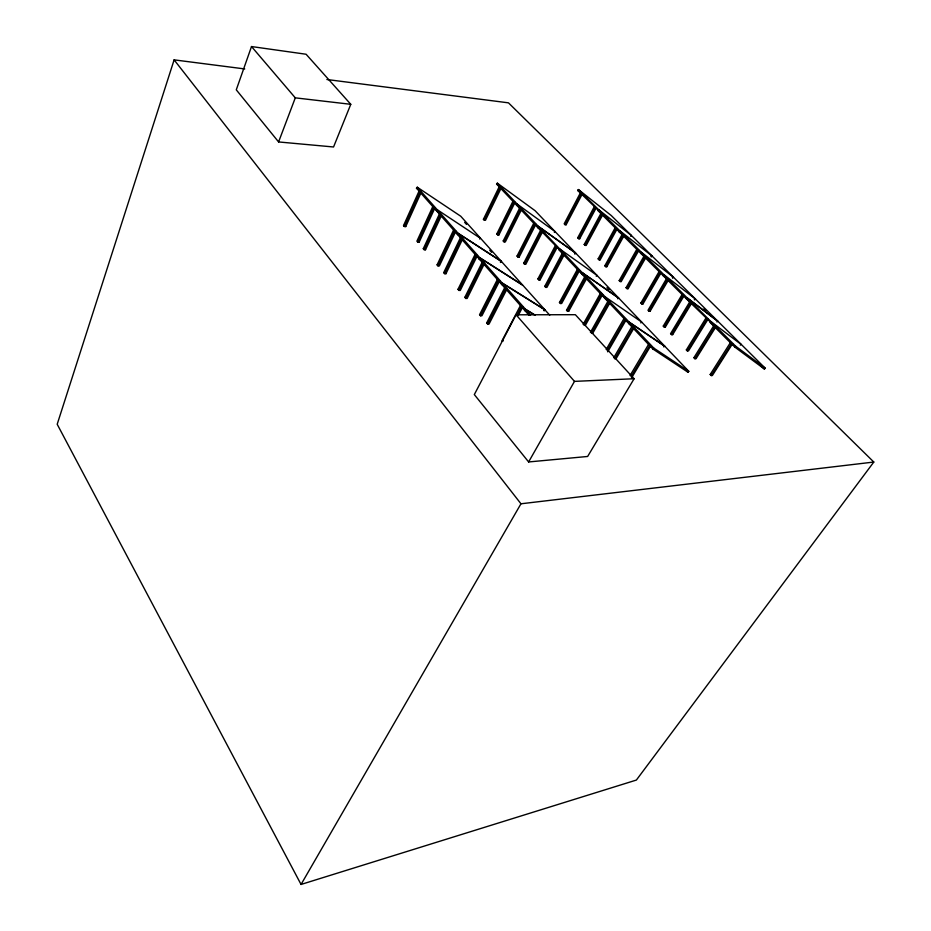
<?xml version="1.0" encoding="UTF-8"?>
<svg xmlns="http://www.w3.org/2000/svg" width="931" height="931" viewBox="0 0 931 931"><rect width="100%" height="100%" fill="white"/><g stroke="black" fill="none" stroke-linecap="round" stroke-linejoin="round"><path stroke-width="1.4" d="M244.737 68.941L174.12 59.863L57.198 424.257L301.05 884.45L636.373 780.062L873.802 462.044L508.466 102.841L326.886 79.507M251.51 46.55L236.276 89.83L278.59 141.943L333.554 146.982L350.778 104.307L306.09 54.242L251.51 46.55L295.29 97.848L350.778 104.307M278.59 141.943L295.29 97.848M421.289 192.147L405.753 226.57L404.391 226.512L403.554 225.523L419.066 191.076M404.391 226.512L419.928 192.054M432.799 206.577L416.902 241.164L417.763 242.176L419.125 242.235L435.056 207.671M417.763 242.176L433.683 207.578M441.655 215.119L425.537 249.741L424.175 249.694L423.302 248.67L439.385 214.025M424.175 249.694L440.282 215.038M455.887 231.156L439.351 265.929L437.989 265.894L437.093 264.846L453.595 230.062M437.989 265.894L454.514 231.097M462.09 240.151L445.984 273.691L444.611 273.667L443.715 272.608L460.414 237.754M444.611 273.667L461.334 238.802L462.707 238.86M484.271 220.181L500.052 187.701L501.285 187.794L485.482 220.251L484.271 220.181L483.422 219.262L499.191 186.782M477.428 255.466L460.275 290.437L458.902 290.414L457.982 289.332L475.101 254.349M458.902 290.414L476.055 255.42M484.504 263.438L467.129 298.467L465.756 298.455L464.825 297.361L482.165 262.309M515.064 202.33L498.9 234.915L497.678 234.856L496.817 233.902L512.946 201.305M465.756 298.455L483.119 263.392M497.678 234.856L513.831 202.236M504.102 241.885L520.441 209.219L521.663 209.289L505.324 241.932L504.102 241.885L503.229 240.931L519.545 208.265M499.749 280.627L481.909 315.784L480.536 315.784L479.581 314.666L497.375 279.486M480.536 315.784L498.364 280.603M517.939 257.014L534.662 224.22L535.884 224.29L519.161 257.061L517.939 257.014L517.042 256.037L533.742 223.254M507.069 288.889L489.019 324.104L487.635 324.104L486.669 322.976L504.683 287.737M487.635 324.104L505.673 288.866M542.063 232.738L525.794 264.311L524.56 264.264L523.664 263.287L540.55 230.446L541.784 230.504M524.56 264.264L541.481 231.423L542.703 231.482M520.441 305.543L501.949 340.897L503.334 340.874M516.077 314.794L474.321 394.581L528.622 461.951L587.636 456.469L634.104 378.742L575.358 314.701L516.077 314.794L574.485 381.373L634.104 378.742M580.316 192.996L564.186 223.801L565.047 224.685L566.141 224.743L582.294 193.962L581.188 193.869L565.047 224.685M516.833 315.528L521.465 306.683M518.218 315.528L522.85 306.695M538.84 279.882L556.156 246.913L557.39 246.971L540.061 279.917L538.84 279.882L537.92 278.881L555.213 245.912M564.43 254.396L546.916 287.4L545.682 287.376L544.751 286.364L562.243 253.337M545.682 287.376L563.208 254.349M578.605 238.673L595.107 207.753L596.212 207.822L579.699 238.732L578.605 238.673L577.732 237.777L594.211 206.857M585.099 245.377L601.775 214.398L602.881 214.467L586.193 245.423L585.099 245.377L584.214 244.469L600.867 213.49M579.606 270.386L561.649 303.506L560.427 303.506L559.473 302.459L577.395 269.327M560.427 303.506L578.372 270.362M567.491 311.233L585.646 278.043L586.879 278.066L568.725 311.233L567.491 311.233L566.537 310.186L584.656 276.996M599.052 259.784L616.101 228.7L617.218 228.758L600.158 259.819L599.052 259.784L598.156 258.853L615.182 227.781L616.287 227.839M605.744 266.685L622.979 235.543L624.084 235.601L606.849 266.72L605.744 266.685L604.836 265.754L622.048 234.624M583.12 324.36L600.32 293.521L601.554 293.533M584.098 325.431L601.333 294.592M585.331 325.419L602.566 294.603M620.127 281.534L637.758 250.288L638.864 250.334L621.233 281.558L620.127 281.534L619.208 280.58L636.804 249.345M590.429 332.332L607.827 301.446M591.429 333.414L608.851 302.528M592.651 333.403L610.096 302.54M627.029 288.657L644.834 257.352L645.939 257.398L628.134 288.668L627.029 288.657L626.086 287.691L643.88 256.397L644.985 256.432M528.622 461.951L574.485 381.373M606.186 349.521L624.026 318.542M607.198 350.638L625.073 319.647L626.307 319.636L607.722 351.837M301.05 884.45L520.964 503.787L873.802 462.044M641.855 303.96L660.079 272.562L661.185 272.585L642.96 303.971L641.855 303.96L640.9 302.971L659.101 271.573M613.738 357.772L631.8 326.746M614.774 358.889L632.859 327.863M616.008 358.854L634.092 327.852M648.965 311.291L667.387 279.847L668.493 279.87L650.071 311.291L648.965 311.291L647.999 310.302L666.398 278.858L667.504 278.881L663.035 275.506L640.993 253.523L641.785 252.685L663.838 274.645L695.492 299.06L717.766 321.148L716.975 321.975M630.043 375.554L648.558 344.423M631.09 376.694L649.64 345.576M631.579 377.893L650.874 345.541M664.257 327.084L683.11 295.534L684.215 295.546L665.362 327.072L664.257 327.084L663.279 326.071L682.097 294.522L683.203 294.533M671.588 334.648L690.651 303.052L691.756 303.064L672.694 334.636L671.588 334.648L670.599 333.624L689.627 302.04L690.744 302.04L686.159 298.572L663.431 275.902L664.234 275.041L686.985 297.711L717.766 321.148M687.381 350.94L706.885 319.252L708.002 319.24L688.486 350.917L687.381 350.94L686.356 349.893L705.849 318.204M694.945 358.761L714.682 327.014L715.788 327.002L696.051 358.714L694.945 358.761L693.921 357.69L713.623 325.966M711.237 375.577L731.452 343.748L732.557 343.725L712.343 375.53L711.237 375.577L710.19 374.495L730.37 342.666M438.757 212.175L436.348 210.592L416.471 188.155L417.274 187.224L460.74 216.236L480.454 238.15L479.663 239.034M436.348 210.592L437.163 209.661L480.803 238.545L501.157 261.169L500.354 262.065M462.055 237.3L457.272 234.205L436.709 211L437.523 210.069L458.099 233.262L501.157 261.169M520.371 207.974L516.507 205.064L496.584 184.035L497.352 183.174L535.081 210.685L554.748 231.237M457.272 234.205L458.099 233.262M458.471 233.681L479.768 257.689L522.559 284.956L501.53 261.576L458.471 233.681L457.633 234.624L478.906 258.643L481.362 260.203M516.507 205.064L517.287 204.18L555.109 231.61L575.381 252.79L574.613 253.639M478.906 258.643L479.768 257.689M503.741 285.456L501.32 283.943L479.29 259.074L480.14 258.12L522.931 285.375L544.67 309.534L543.832 310.454M500.715 262.472L501.53 261.576M538.211 226.245L517.648 204.564L516.856 205.437L537.42 227.129L538.211 226.245L575.381 252.79M561.381 251.591L537.781 227.513L538.584 226.629L575.742 253.174L596.655 275.017M601.158 213.071L577.686 190.378L578.43 189.552L611.236 215.515L631.032 235.147M501.32 283.943L502.193 282.977L544.67 309.534M527.004 311.664L524.525 310.151L501.716 284.386L502.589 283.42L545.066 309.976L549.744 315.178M554.352 232.447L555.109 231.61M559.007 249.915L559.822 249.019L597.027 275.413L618.591 297.955L617.788 298.804M597.795 210.441L598.563 209.603L631.393 235.496L651.77 255.711L651.025 256.502M574.974 254.012L575.742 253.174M524.525 310.151L525.421 309.173L535.337 315.237M529.052 315.248L524.944 310.605L525.829 309.639L534.51 314.946M544.228 310.884L545.066 309.976M619.662 230.632L598.924 209.964L598.156 210.802L618.882 231.47L619.662 230.632L652.131 256.072L673.113 276.868L672.357 277.682M646.661 257.91L640.621 253.151L619.255 231.842L620.023 230.993L641.401 252.301L673.497 277.24L695.108 298.676L694.328 299.491M582.143 272.562L560.206 249.427L559.391 250.323L581.316 273.458L582.143 272.562L618.591 297.955M641.25 321.614L618.987 298.351L582.538 272.969L581.712 273.877L604.37 297.792L607.862 300.189M630.659 236.288L631.393 235.496M596.236 276.263L597.027 275.413M640.621 253.151L641.401 252.301M604.37 297.792L605.22 296.884L641.645 322.033L664.641 346.053L663.791 346.937M629.088 322.045L628.216 322.964L604.778 298.223L605.627 297.315L629.088 322.045L664.641 346.053M651.386 256.875L652.131 256.072M663.035 275.506L663.838 274.645M628.634 323.406L629.507 322.487L665.048 346.495L688.8 371.318L687.951 372.202L652.887 349.009L628.634 323.406L632.196 325.803M672.729 278.055L673.497 277.24M640.819 322.906L641.645 322.033M686.159 298.572L686.985 297.711M740.32 345.145L741.134 344.307L718.162 321.544L687.392 298.118L686.566 298.979L713.821 325.338M694.712 299.875L695.492 299.06M652.887 349.009L653.783 348.078L688.8 371.318M710.039 322.394L710.877 321.521L741.542 344.714L765.224 368.21L764.398 369.048L734.699 346.995L710.458 322.813L711.296 321.94L735.56 346.111L765.224 368.21M734.699 346.995L735.56 346.111M710.19 374.495L711.296 374.448M693.921 357.69L695.026 357.655M686.356 349.893L687.462 349.87M670.599 333.624L672.694 334.636M663.279 326.071L665.362 327.072M486.669 322.976L488.053 322.964M479.581 314.666L480.966 314.666M566.537 310.186L568.725 311.233M559.473 302.459L560.706 302.47M640.9 302.971L642.96 303.971M464.825 297.361L466.198 297.373M457.982 289.332L459.344 289.355M544.751 286.364L545.985 286.376M626.086 287.691L628.134 288.668M537.92 278.881L540.061 279.917M619.208 280.58L621.233 281.558M443.715 272.608L445.984 273.691M437.093 264.846L438.454 264.881M523.664 263.287L524.886 263.322M604.836 265.754L606.849 266.72M517.042 256.037L519.161 257.061M598.156 258.853L600.158 259.819M423.302 248.67L425.537 249.741M503.229 240.931L504.451 240.978M584.214 244.469L585.32 244.516M496.817 233.902L498.9 234.915M577.732 237.777L579.699 238.732M403.554 225.523L405.753 226.57M483.422 219.262L484.632 219.332M524.944 310.605L527.423 312.118M501.716 284.386L504.137 285.898M479.29 259.074L481.734 260.622M436.709 211L440.316 213.362M416.471 188.155L418.892 189.761M604.778 298.223L607.105 299.817M581.316 273.458L583.667 275.099M537.42 227.129L540.899 229.62M537.781 227.513L541.272 230.004M496.584 184.035L500.017 186.537M663.431 275.902L666.782 278.462M618.882 231.47L622.211 234.053M624.422 235.787L626.644 237.51M619.255 231.842L622.699 234.519M602.648 214.316L608.246 218.704M577.686 190.378L579.955 192.17M582.212 193.951L585.611 196.639M703.813 308.917L705.838 310.919M760.278 364.964L764.398 369.048M578.43 189.552L598.563 209.603M687.392 298.118L710.877 321.521M565.292 223.859L566.141 224.743M649.105 310.302L650.071 311.291M607.012 287.539L608.979 289.588M685.972 370.131L687.951 372.202M497.352 183.174L517.287 204.18M538.584 226.629L559.822 249.019M582.538 272.969L605.22 296.884M629.507 322.487L653.783 348.078M464.65 222.334L466.536 224.418M489.706 250.206L491.638 252.359M417.274 187.224L437.163 209.661M480.14 258.12L502.193 282.977M502.589 283.42L525.421 309.173M525.829 309.639L530.565 314.969M418.252 241.222L419.125 242.235M174.12 59.863L520.964 503.787"/></g></svg>
